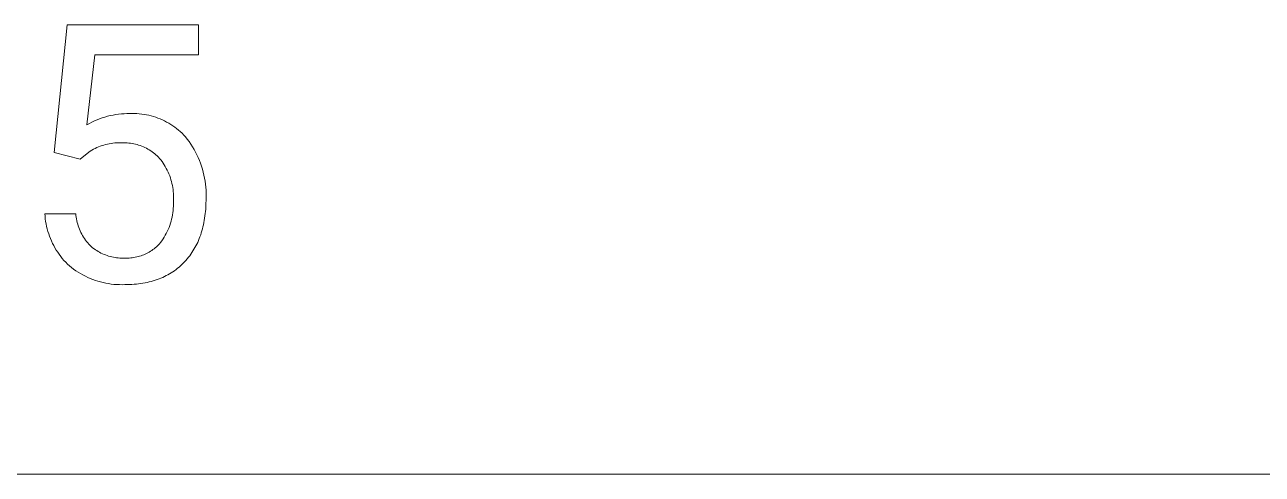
# Model space of a CAD drawing. Header units: millimetres. Extents: x -1283 to 2747, y -259 to 2557.
# Drawn here: x 2186.3 to 2370.6, y -33.4 to 33.5 of the extents above; entities that cross this region are included whole.
import ezdxf

# ---------------------------------------------------------------- set-up
doc = ezdxf.new("R2010")
doc.units = ezdxf.units.MM
doc.header["$MEASUREMENT"] = 0
doc.layers.add('Domyślny', color=7, linetype='Continuous', true_color=0x000000)

msp = doc.modelspace()

# ---------------------------------------------------------------- linework, layer by layer
at = {"layer": 'Domyślny', "color": 18, "lineweight": 15, "true_color": 0x000000}
for p, q in [((2190.71, 14.48), (2192.66, 33.51)), ((2192.66, 33.51), (2212.21, 33.51)), ((2212.21, 33.51), (2212.21, 29.03)), ((2196.77, 29.03), (2195.61, 18.63)), ((2212.21, 29.03), (2196.77, 29.03)), ((2201.15, 20.27), (2201.57, 20.28)), ((2201.57, 20.28), (2201.99, 20.28)), ((2201.99, 20.28), (2202.34, 20.29)), ((2202.34, 20.29), (2202.7, 20.29)), ((2202.7, 20.29), (2203.06, 20.28)), ((2203.06, 20.28), (2203.41, 20.25)), ((2195.61, 18.63), (2195.98, 18.83)), ((2195.98, 18.83), (2196.35, 19.02)), ((2196.35, 19.02), (2196.73, 19.2)), ((2196.73, 19.2), (2197.11, 19.36)), ((2197.11, 19.36), (2197.5, 19.51)), ((2197.5, 19.51), (2197.89, 19.65)), ((2197.89, 19.65), (2198.29, 19.78)), ((2198.29, 19.78), (2198.69, 19.89)), ((2198.69, 19.89), (2199.09, 19.99)), ((2199.09, 19.99), (2199.5, 20.07)), ((2199.5, 20.07), (2199.91, 20.14)), ((2199.91, 20.14), (2200.32, 20.2)), ((2200.32, 20.2), (2200.74, 20.24)), ((2200.74, 20.24), (2201.15, 20.27)), ((2203.41, 20.25), (2203.77, 20.21)), ((2203.77, 20.21), (2204.12, 20.17)), ((2204.12, 20.17), (2204.47, 20.1)), ((2204.47, 20.1), (2204.82, 20.03)), ((2204.82, 20.03), (2205.16, 19.95)), ((2205.16, 19.95), (2205.51, 19.85)), ((2205.51, 19.85), (2205.85, 19.74)), ((2205.85, 19.74), (2206.18, 19.62)), ((2206.18, 19.62), (2206.51, 19.49)), ((2206.51, 19.49), (2206.84, 19.35)), ((2206.84, 19.35), (2207.16, 19.2)), ((2207.16, 19.2), (2207.48, 19.03)), ((2207.48, 19.03), (2207.79, 18.86)), ((2207.79, 18.86), (2208.09, 18.67)), ((2208.09, 18.67), (2208.39, 18.48)), ((2208.39, 18.48), (2208.68, 18.27)), ((2208.68, 18.27), (2208.97, 18.06)), ((2208.97, 18.06), (2209.24, 17.83)), ((2209.24, 17.83), (2209.51, 17.6)), ((2209.51, 17.6), (2209.77, 17.36)), ((2209.77, 17.36), (2210.02, 17.1)), ((2210.02, 17.1), (2210.27, 16.85)), ((2210.27, 16.85), (2210.55, 16.49)), ((2196.35, 14.83), (2196.11, 14.69)), ((2196.59, 14.97), (2196.35, 14.83)), ((2196.84, 15.1), (2196.59, 14.97)), ((2197.09, 15.22), (2196.84, 15.1)), ((2197.34, 15.33), (2197.09, 15.22)), ((2197.6, 15.43), (2197.34, 15.33)), ((2197.86, 15.52), (2197.6, 15.43)), ((2198.12, 15.6), (2197.86, 15.52)), ((2198.39, 15.68), (2198.12, 15.6)), ((2198.66, 15.74), (2198.39, 15.68)), ((2198.93, 15.8), (2198.66, 15.74)), ((2199.2, 15.84), (2198.93, 15.8)), ((2199.48, 15.88), (2199.2, 15.84)), ((2199.75, 15.91), (2199.48, 15.88)), ((2200.03, 15.92), (2199.75, 15.91)), ((2200.31, 15.93), (2200.03, 15.92)), ((2200.58, 15.93), (2200.31, 15.93)), ((2200.86, 15.92), (2200.58, 15.93)), ((2201.11, 15.93), (2200.86, 15.92)), ((2201.36, 15.92), (2201.11, 15.93)), ((2201.6, 15.91), (2201.36, 15.92)), ((2201.85, 15.89), (2201.6, 15.91)), ((2202.1, 15.87), (2201.85, 15.89)), ((2202.34, 15.83), (2202.1, 15.87)), ((2202.59, 15.78), (2202.34, 15.83)), ((2202.83, 15.73), (2202.59, 15.78)), ((2203.07, 15.67), (2202.83, 15.73)), ((2203.31, 15.6), (2203.07, 15.67)), ((2203.54, 15.52), (2203.31, 15.6)), ((2203.78, 15.43), (2203.54, 15.52)), ((2204.01, 15.34), (2203.78, 15.43)), ((2204.23, 15.24), (2204.01, 15.34)), ((2204.46, 15.13), (2204.23, 15.24)), ((2204.67, 15.01), (2204.46, 15.13)), ((2204.89, 14.88), (2204.67, 15.01)), ((2205.1, 14.75), (2204.89, 14.88)), ((2205.3, 14.61), (2205.1, 14.75)), ((2210.55, 16.49), (2210.82, 16.12)), ((2210.82, 16.12), (2211.08, 15.74)), ((2211.08, 15.74), (2211.33, 15.36)), ((2211.33, 15.36), (2211.56, 14.96)), ((2211.56, 14.96), (2211.78, 14.56)), ((2194.59, 13.49), (2190.71, 14.48)), ((2195.88, 14.54), (2194.59, 13.49)), ((2196.11, 14.69), (2195.88, 14.54)), ((2205.5, 14.46), (2205.3, 14.61)), ((2205.7, 14.31), (2205.5, 14.46)), ((2205.88, 14.15), (2205.7, 14.31)), ((2206.07, 13.98), (2205.88, 14.15)), ((2206.25, 13.8), (2206.07, 13.98)), ((2206.42, 13.62), (2206.25, 13.8)), ((2206.61, 13.39), (2206.42, 13.62)), ((2206.79, 13.15), (2206.61, 13.39)), ((2206.96, 12.9), (2206.79, 13.15)), ((2211.78, 14.56), (2211.99, 14.16)), ((2211.99, 14.16), (2212.18, 13.74)), ((2212.18, 13.74), (2212.36, 13.32)), ((2212.36, 13.32), (2212.53, 12.89)), ((2207.13, 12.65), (2206.96, 12.9)), ((2207.28, 12.39), (2207.13, 12.65)), ((2207.43, 12.12), (2207.28, 12.39)), ((2207.57, 11.86), (2207.43, 12.12)), ((2207.7, 11.58), (2207.57, 11.86)), ((2207.82, 11.3), (2207.7, 11.58)), ((2207.93, 11.02), (2207.82, 11.3)), ((2212.53, 12.89), (2212.68, 12.46)), ((2212.68, 12.46), (2212.81, 12.03)), ((2212.81, 12.03), (2212.93, 11.58)), ((2212.93, 11.58), (2213.04, 11.14)), ((2213.04, 11.14), (2213.13, 10.69)), ((2208.03, 10.74), (2207.93, 11.02)), ((2208.12, 10.45), (2208.03, 10.74)), ((2208.2, 10.16), (2208.12, 10.45)), ((2208.27, 9.87), (2208.2, 10.16)), ((2208.34, 9.57), (2208.27, 9.87)), ((2208.39, 9.27), (2208.34, 9.57)), ((2208.43, 8.97), (2208.39, 9.27)), ((2213.13, 10.69), (2213.21, 10.24)), ((2213.21, 10.24), (2213.27, 9.79)), ((2213.27, 9.79), (2213.31, 9.33)), ((2213.31, 9.33), (2213.34, 8.88)), ((2208.46, 8.67), (2208.43, 8.97)), ((2208.48, 8.37), (2208.46, 8.67)), ((2208.49, 8.07), (2208.48, 8.37)), ((2208.48, 7.46), (2208.49, 7.77)), ((2208.5, 7.14), (2208.48, 7.46)), ((2208.49, 7.77), (2208.49, 8.07)), ((2213.34, 7.5), (2213.33, 6.78)), ((2213.34, 8.88), (2213.36, 8.42)), ((2213.36, 7.96), (2213.34, 7.5)), ((2213.36, 8.42), (2213.36, 7.96)), ((2208.4, 5.53), (2208.44, 5.85)), ((2208.44, 5.85), (2208.47, 6.17)), ((2208.47, 6.17), (2208.49, 6.49)), ((2208.49, 6.49), (2208.5, 6.82)), ((2208.5, 6.82), (2208.5, 7.14)), ((2213.26, 5.73), (2213.23, 5.39)), ((2213.29, 6.07), (2213.26, 5.73)), ((2213.31, 6.42), (2213.29, 6.07)), ((2213.33, 6.78), (2213.31, 6.42)), ((2189.37, 5), (2189.35, 5.38)), ((2189.35, 5.38), (2193.94, 5.38)), ((2189.41, 4.62), (2189.37, 5)), ((2189.46, 4.24), (2189.41, 4.62)), ((2189.53, 3.87), (2189.46, 4.24)), ((2189.6, 3.49), (2189.53, 3.87)), ((2193.94, 5.38), (2193.96, 5.12)), ((2193.96, 5.12), (2194, 4.86)), ((2194, 4.86), (2194.04, 4.6)), ((2194.04, 4.6), (2194.09, 4.34)), ((2194.09, 4.34), (2194.16, 4.08)), ((2194.16, 4.08), (2194.23, 3.82)), ((2194.23, 3.82), (2194.31, 3.57)), ((2207.94, 3.65), (2208.05, 3.95)), ((2208.05, 3.95), (2208.14, 4.26)), ((2208.14, 4.26), (2208.22, 4.58)), ((2208.22, 4.58), (2208.29, 4.89)), ((2208.29, 4.89), (2208.35, 5.21)), ((2208.35, 5.21), (2208.4, 5.53)), ((2212.97, 3.75), (2212.89, 3.44)), ((2213.03, 4.07), (2212.97, 3.75)), ((2213.09, 4.39), (2213.03, 4.07)), ((2213.14, 4.72), (2213.09, 4.39)), ((2213.19, 5.05), (2213.14, 4.72)), ((2213.23, 5.39), (2213.19, 5.05)), ((2189.69, 3.12), (2189.6, 3.49)), ((2189.8, 2.75), (2189.69, 3.12)), ((2189.91, 2.39), (2189.8, 2.75)), ((2190.04, 2.03), (2189.91, 2.39)), ((2190.18, 1.67), (2190.04, 2.03)), ((2194.31, 3.57), (2194.39, 3.32)), ((2194.39, 3.32), (2194.49, 3.07)), ((2194.49, 3.07), (2194.6, 2.83)), ((2194.6, 2.83), (2194.71, 2.59)), ((2194.71, 2.59), (2194.83, 2.35)), ((2194.83, 2.35), (2194.96, 2.12)), ((2194.96, 2.12), (2195.1, 1.89)), ((2195.1, 1.89), (2195.25, 1.67)), ((2206.95, 1.62), (2207.12, 1.9)), ((2207.12, 1.9), (2207.28, 2.18)), ((2207.28, 2.18), (2207.43, 2.46)), ((2207.43, 2.46), (2207.57, 2.75)), ((2207.57, 2.75), (2207.71, 3.05)), ((2207.71, 3.05), (2207.83, 3.34)), ((2207.83, 3.34), (2207.94, 3.65)), ((2212.44, 1.96), (2212.33, 1.67)), ((2212.55, 2.24), (2212.44, 1.96)), ((2212.64, 2.54), (2212.55, 2.24)), ((2212.73, 2.83), (2212.64, 2.54)), ((2212.82, 3.14), (2212.73, 2.83)), ((2212.89, 3.44), (2212.82, 3.14)), ((2190.33, 1.32), (2190.18, 1.67)), ((2190.49, 0.97), (2190.33, 1.32)), ((2190.66, 0.63), (2190.49, 0.97)), ((2190.85, 0.3), (2190.66, 0.63)), ((2191.05, -0.03), (2190.85, 0.3)), ((2195.25, 1.67), (2195.4, 1.46)), ((2195.4, 1.46), (2195.56, 1.24)), ((2195.56, 1.24), (2195.73, 1.04)), ((2195.73, 1.04), (2195.9, 0.84)), ((2195.9, 0.84), (2196.08, 0.65)), ((2196.08, 0.65), (2196.27, 0.46)), ((2196.27, 0.46), (2196.46, 0.31)), ((2196.46, 0.31), (2196.66, 0.16)), ((2196.66, 0.16), (2196.86, 0.02)), ((2196.86, 0.02), (2197.06, -0.12)), ((2205.25, -0.09), (2205.43, 0.03)), ((2205.43, 0.03), (2205.61, 0.17)), ((2205.61, 0.17), (2205.79, 0.31)), ((2205.79, 0.31), (2205.95, 0.45)), ((2205.95, 0.45), (2206.12, 0.6)), ((2206.12, 0.6), (2206.28, 0.76)), ((2206.28, 0.76), (2206.43, 0.92)), ((2206.43, 0.92), (2206.58, 1.09)), ((2206.58, 1.09), (2206.77, 1.35)), ((2206.77, 1.35), (2206.95, 1.62)), ((2211.55, 0.08), (2211.4, -0.17)), ((2211.7, 0.33), (2211.55, 0.08)), ((2211.84, 0.59), (2211.7, 0.33)), ((2211.97, 0.85), (2211.84, 0.59)), ((2212.1, 1.12), (2211.97, 0.85)), ((2212.22, 1.4), (2212.1, 1.12)), ((2212.33, 1.67), (2212.22, 1.4)), ((2191.26, -0.35), (2191.05, -0.03)), ((2191.47, -0.66), (2191.26, -0.35)), ((2191.7, -0.97), (2191.47, -0.66)), ((2191.94, -1.27), (2191.7, -0.97)), ((2192.19, -1.56), (2191.94, -1.27)), ((2192.45, -1.84), (2192.19, -1.56)), ((2192.72, -2.11), (2192.45, -1.84)), ((2197.06, -0.12), (2197.27, -0.24)), ((2197.27, -0.24), (2197.48, -0.36)), ((2197.48, -0.36), (2197.7, -0.47)), ((2197.7, -0.47), (2197.92, -0.58)), ((2197.92, -0.58), (2198.15, -0.68)), ((2198.15, -0.68), (2198.37, -0.76)), ((2198.37, -0.76), (2198.6, -0.85)), ((2198.6, -0.85), (2198.84, -0.92)), ((2198.84, -0.92), (2199.07, -0.99)), ((2199.07, -0.99), (2199.31, -1.05)), ((2199.31, -1.05), (2199.55, -1.1)), ((2199.55, -1.1), (2199.79, -1.14)), ((2199.79, -1.14), (2200.03, -1.17)), ((2200.03, -1.17), (2200.27, -1.2)), ((2200.27, -1.2), (2200.52, -1.22)), ((2200.52, -1.22), (2200.76, -1.22)), ((2200.76, -1.22), (2201.01, -1.23)), ((2201.01, -1.23), (2201.25, -1.22)), ((2201.25, -1.22), (2201.47, -1.23)), ((2201.47, -1.23), (2201.69, -1.22)), ((2201.69, -1.22), (2201.92, -1.22)), ((2201.92, -1.22), (2202.14, -1.2)), ((2202.14, -1.2), (2202.36, -1.18)), ((2202.36, -1.18), (2202.58, -1.15)), ((2202.58, -1.15), (2202.8, -1.11)), ((2202.8, -1.11), (2203.02, -1.06)), ((2203.02, -1.06), (2203.23, -1.01)), ((2203.23, -1.01), (2203.45, -0.95)), ((2203.45, -0.95), (2203.66, -0.88)), ((2203.66, -0.88), (2203.87, -0.81)), ((2203.87, -0.81), (2204.08, -0.72)), ((2204.08, -0.72), (2204.28, -0.64)), ((2204.28, -0.64), (2204.48, -0.54)), ((2204.48, -0.54), (2204.68, -0.44)), ((2204.68, -0.44), (2204.88, -0.33)), ((2204.88, -0.33), (2205.07, -0.21)), ((2205.07, -0.21), (2205.25, -0.09)), ((2210.16, -1.77), (2209.96, -1.98)), ((2210.36, -1.56), (2210.16, -1.77)), ((2210.55, -1.34), (2210.36, -1.56)), ((2210.73, -1.11), (2210.55, -1.34)), ((2210.91, -0.88), (2210.73, -1.11)), ((2211.08, -0.65), (2210.91, -0.88)), ((2211.24, -0.41), (2211.08, -0.65)), ((2211.4, -0.17), (2211.24, -0.41)), ((2193, -2.37), (2192.72, -2.11)), ((2193.31, -2.63), (2193, -2.37)), ((2193.63, -2.87), (2193.31, -2.63)), ((2193.97, -3.11), (2193.63, -2.87)), ((2194.31, -3.33), (2193.97, -3.11)), ((2194.65, -3.54), (2194.31, -3.33)), ((2195.01, -3.74), (2194.65, -3.54)), ((2207.92, -3.56), (2207.67, -3.71)), ((2208.17, -3.42), (2207.92, -3.56)), ((2208.41, -3.26), (2208.17, -3.42)), ((2208.65, -3.1), (2208.41, -3.26)), ((2208.88, -2.93), (2208.65, -3.1)), ((2209.1, -2.75), (2208.88, -2.93)), ((2209.33, -2.57), (2209.1, -2.75)), ((2209.54, -2.38), (2209.33, -2.57)), ((2209.75, -2.18), (2209.54, -2.38)), ((2209.96, -1.98), (2209.75, -2.18)), ((2195.37, -3.92), (2195.01, -3.74)), ((2195.73, -4.1), (2195.37, -3.92)), ((2196.1, -4.26), (2195.73, -4.1)), ((2196.48, -4.41), (2196.1, -4.26)), ((2196.86, -4.55), (2196.48, -4.41)), ((2197.25, -4.67), (2196.86, -4.55)), ((2197.64, -4.78), (2197.25, -4.67)), ((2198.03, -4.88), (2197.64, -4.78)), ((2198.43, -4.96), (2198.03, -4.88)), ((2198.83, -5.03), (2198.43, -4.96)), ((2199.23, -5.09), (2198.83, -5.03)), ((2199.63, -5.14), (2199.23, -5.09)), ((2200.03, -5.17), (2199.63, -5.14)), ((2200.44, -5.18), (2200.03, -5.17)), ((2200.84, -5.19), (2200.44, -5.18)), ((2201.25, -5.18), (2200.84, -5.19)), ((2201.6, -5.17), (2201.25, -5.18)), ((2201.95, -5.16), (2201.6, -5.17)), ((2202.3, -5.15), (2201.95, -5.16)), ((2202.64, -5.12), (2202.3, -5.15)), ((2202.97, -5.09), (2202.64, -5.12)), ((2203.31, -5.06), (2202.97, -5.09)), ((2203.63, -5.01), (2203.31, -5.06)), ((2203.95, -4.96), (2203.63, -5.01)), ((2204.27, -4.91), (2203.95, -4.96)), ((2204.58, -4.84), (2204.27, -4.91)), ((2204.88, -4.77), (2204.58, -4.84)), ((2205.18, -4.7), (2204.88, -4.77)), ((2205.48, -4.61), (2205.18, -4.7)), ((2205.77, -4.52), (2205.48, -4.61)), ((2206.06, -4.43), (2205.77, -4.52)), ((2206.34, -4.32), (2206.06, -4.43)), ((2206.62, -4.21), (2206.34, -4.32)), ((2206.89, -4.1), (2206.62, -4.21)), ((2207.15, -3.97), (2206.89, -4.1)), ((2207.41, -3.84), (2207.15, -3.97)), ((2207.67, -3.71), (2207.41, -3.84)), ((1223.93, -33.41), (2746.98, -33.41))]:
    msp.add_line(p, q, dxfattribs=at)

doc.saveas('drawing.dxf')
